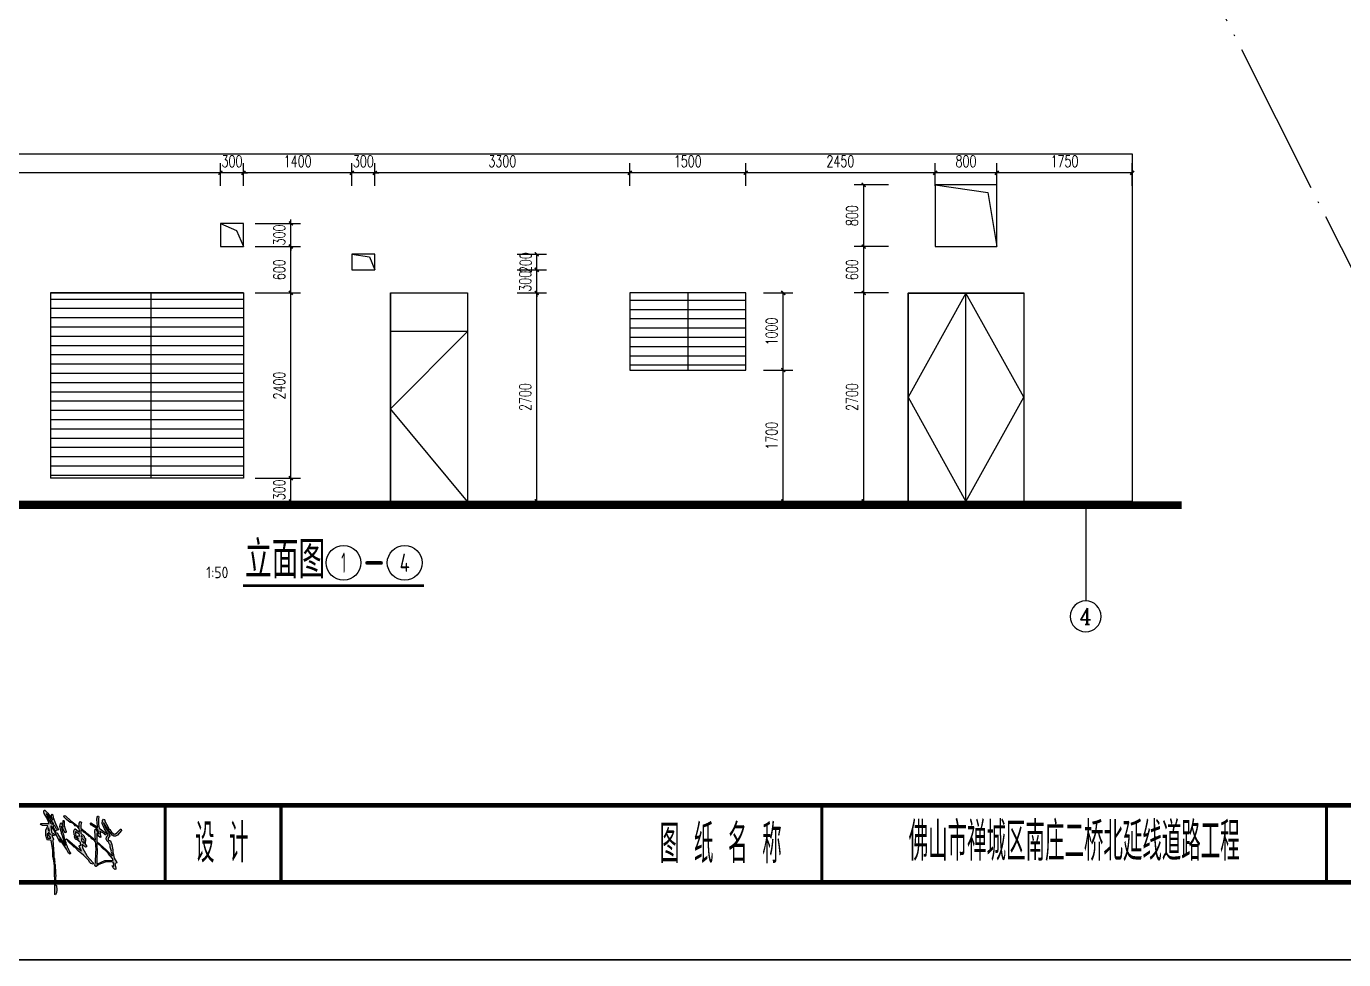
# Model space of a CAD drawing. Extents: x 45837 to 287007, y -98586 to 328021.
# Drawn here: x 247134 to 264184, y 294938 to 307026 of the extents above; entities that cross this region are included whole.
import ezdxf
from ezdxf.enums import TextEntityAlignment as Align

# ---------------------------------------------------------------- set-up
doc = ezdxf.new("R2010")
doc.units = 0
doc.header["$LTSCALE"] = 1000
doc.header["$MEASUREMENT"] = 0
doc.linetypes.add('DOTE', pattern=[2.42, 2, -0.2, 0.02, -0.2])
for name, color, linetype in [('AXIS', 3, 'Continuous'), ('AXIS_TEXT', 7, 'Continuous'), ('DIM_SYMB', 3, 'Continuous'), ('HIDE_B', 7, 'Continuous'), ('PUB_DIM', 3, 'Continuous'), ('PUB_TEXT', 7, 'Continuous'), ('QQ', 8, 'Continuous'), ('WALL', 9, 'Continuous'), ('WINDOW', 4, 'Continuous'), ('图框', 7, 'Continuous'), ('ＦＨＤＩ', 4, 'Continuous')]:
    doc.layers.add(name, color=color, linetype=linetype)
doc.styles.add('_TCH_AXIS', font='COMPLEX', dxfattribs={"bigfont": 'GBCBIG'})
doc.styles.add('COMPLEX', font='COMPLEX')
doc.styles.add('DIM_FONT', font='SIMPLEX', dxfattribs={"width": 0.7, "bigfont": 'GBCBIG'})
doc.styles.get("Standard").update_dxf_attribs({"font": 'gbenor.shx', "bigfont": 'gbcbig.shx'})
doc.dimstyles.new('DIMN50', dxfattribs={"dimscale": 0.5, "dimtxt": 300, "dimasz": 100, "dimexe": 250, "dimexo": 300, "dimgap": 150, "dimtad": 1, "dimdec": 0, "dimzin": 0, "dimdsep": 46, "dimtxsty": 'DIM_FONT', "dimblk": 'ARCHTICK', "dimcen": 0.09, "dimclrt": 7, "dimazin": 2, "dimtfac": 1, "dimtdec": 0, "dimtix": 1, "dimtmove": 2, "dimatfit": 3, "dimldrblk": 'ARCHTICK', "dimfxl": 0, "dimtolj": 1, "dimtzin": 0, "dimarcsym": 0})

# ---------------------------------------------------------------- blocks, each defined once
blk = doc.blocks.new('chf')
at = {"linetype": 'Continuous'}
h = blk.add_hatch(color=4, dxfattribs=at)
h.paths.add_polyline_path([(283, 254), (289, 260), (293, 268), (292, 278), (288, 281), (286, 285), (288, 291), (301, 310), (310, 331), (309, 343), (305, 349), (301, 347), (298, 338), (292, 329), (282, 309), (279, 307), (272, 296), (261, 288), (256, 289), (250, 293), (236, 309), (233, 308), (232, 303), (248, 284), (256, 280), (263, 280), (269, 284), (286, 306), (304, 336), (298, 317), (284, 296), (279, 281), (286, 272), (286, 267), (284, 264), (276, 261), (271, 247), (267, 225), (267, 216), (265, 212), (261, 191), (250, 174), (252, 171), (258, 170), (255, 150), (255, 147), (258, 145), (265, 152), (270, 160), (266, 162), (264, 158), (262, 159), (264, 173), (276, 176), (298, 175), (323, 165), (334, 158), (336, 158), (340, 163), (337, 173), (337, 188), (335, 198), (336, 210), (334, 231), (336, 238), (336, 255), (341, 263), (351, 270), (356, 276), (363, 279), (377, 292), (384, 296), (387, 300), (396, 304), (396, 292), (383, 280), (383, 273), (379, 273), (377, 270), (378, 248), (373, 241), (373, 237), (377, 236), (391, 248), (390, 233), (371, 199), (346, 172), (346, 167), (355, 169), (361, 175), (364, 181), (385, 203), (406, 220), (420, 235), (423, 236), (449, 260), (452, 265), (450, 266), (411, 233), (394, 221), (403, 238), (401, 244), (396, 242), (398, 254), (401, 258), (403, 258), (414, 268), (416, 267), (419, 270), (419, 273), (422, 278), (421, 283), (423, 286), (424, 302), (421, 310), (419, 310), (402, 296), (401, 304), (403, 310), (410, 319), (419, 322), (425, 330), (435, 336), (439, 336), (454, 347), (465, 358), (464, 363), (463, 364), (458, 362), (436, 342), (403, 317), (403, 333), (398, 339), (394, 336), (396, 325), (396, 312), (380, 299), (376, 294), (373, 294), (359, 281), (337, 264), (340, 301), (338, 308), (335, 309), (323, 288), (326, 305), (331, 311), (353, 325), (359, 332), (356, 334), (334, 320), (332, 317), (327, 316), (329, 320), (331, 348), (330, 357), (327, 361), (325, 361), (323, 358), (325, 350), (325, 328), (322, 312), (297, 295), (294, 291), (294, 288), (296, 286), (299, 286), (301, 289), (319, 301), (317, 281), (315, 278), (315, 276), (318, 275), (326, 281), (329, 286), (329, 290), (332, 291), (331, 258), (292, 224), (270, 201), (268, 202), (269, 209), (273, 217), (272, 220), (278, 236), (278, 245), (282, 249)])
h.paths.add_polyline_path([(297, 223), (304, 227), (313, 235), (313, 237), (318, 243), (329, 251), (331, 250), (330, 213), (332, 197), (332, 167), (299, 181), (265, 181), (268, 190), (286, 210), (287, 213)], flags=16)
h.paths.add_polyline_path([(382, 251), (383, 264), (386, 268), (389, 269), (393, 269), (393, 261)], flags=16)
h.paths.add_polyline_path([(390, 277), (394, 281), (395, 281), (395, 279), (392, 276)], flags=16)
h.paths.add_polyline_path([(402, 280), (402, 287), (416, 298), (417, 298), (418, 296), (416, 278), (408, 269), (406, 269), (409, 275), (409, 280), (407, 282)], flags=16)
h.paths.add_polyline_path([(508, 291), (506, 291), (501, 285), (503, 282), (513, 285), (512, 279), (506, 270), (506, 266), (510, 264), (505, 209), (505, 193), (503, 188), (503, 180), (501, 176), (502, 171), (500, 166), (499, 129), (497, 121), (499, 112), (497, 93), (498, 83), (495, 80), (493, 63), (494, 51), (499, 43), (501, 44), (501, 98), (503, 132), (503, 159), (505, 180), (509, 199), (510, 223), (516, 262), (525, 265), (530, 264), (534, 270), (537, 283), (537, 305), (530, 322), (551, 324), (559, 328), (556, 332), (524, 332), (533, 354), (544, 372), (546, 379), (544, 385), (542, 386), (530, 373), (511, 345), (510, 347), (513, 352), (513, 356), (515, 358), (516, 363), (512, 369), (509, 366), (508, 356), (499, 332), (486, 306), (490, 304), (495, 309), (503, 325), (506, 321), (510, 321), (498, 297), (494, 292), (493, 294), (490, 292), (487, 283), (477, 269), (479, 267), (483, 271), (477, 258), (478, 255), (481, 257), (504, 302), (507, 305), (515, 321), (517, 321), (515, 297)])
h.paths.add_polyline_path([(520, 290), (526, 295), (527, 296), (527, 293), (519, 286)], flags=16)
h.paths.add_polyline_path([(523, 301), (526, 313), (527, 314), (530, 307), (526, 302)], flags=16)
h.paths.add_polyline_path([(530, 289), (532, 289), (531, 275), (528, 272), (517, 272), (521, 279), (526, 283)], flags=16)
h.paths.add_polyline_path([(507, 328), (507, 332), (517, 345), (524, 359), (535, 371), (536, 372), (524, 343), (518, 333), (514, 330)], flags=16)
h.paths.add_polyline_path([(467, 317), (469, 325), (468, 343), (466, 344), (464, 342), (464, 323), (459, 310), (456, 299), (456, 296), (458, 294), (464, 300), (471, 315), (475, 320), (472, 302), (465, 282), (463, 269), (457, 256), (457, 251), (451, 240), (451, 236), (448, 233), (442, 217), (438, 211), (439, 207), (446, 212), (454, 228), (478, 264), (477, 268), (458, 243), (459, 250), (465, 263), (470, 282), (474, 290), (474, 295), (476, 298), (481, 321), (479, 331), (476, 334), (474, 334), (469, 319)])
h.paths.add_polyline_path([(499, 304), (498, 305), (496, 303), (497, 301)], flags=17)
h.paths.add_polyline_path([(457, 269), (455, 270), (452, 266), (454, 265)], flags=17)
at = {"color": 4, "linetype": 'Continuous', "elevation": 15644317}
for points in [[(544, 385), (542, 386), (530, 373), (511, 345), (510, 347), (513, 352), (513, 356), (515, 358), (516, 363), (512, 369), (509, 366), (508, 356), (499, 332), (486, 306), (490, 304), (495, 309), (503, 325), (506, 321), (510, 321), (498, 297), (494, 292), (493, 294), (490, 292), (487, 283), (477, 269), (479, 267), (483, 271), (477, 258), (478, 255), (481, 257), (504, 302), (507, 305), (515, 321), (517, 321), (515, 297), (508, 291), (506, 291), (501, 285), (503, 282), (513, 285), (512, 279), (506, 270), (506, 266), (510, 264), (505, 209), (505, 193), (503, 188), (503, 180), (501, 176), (502, 171), (500, 166), (499, 129), (497, 121), (499, 112), (497, 93), (498, 83), (495, 80), (493, 63), (494, 51), (499, 43), (501, 44), (501, 98), (503, 132), (503, 159), (505, 180), (509, 199), (510, 223), (516, 262), (525, 265), (530, 264), (534, 270), (537, 283), (537, 305), (530, 322), (551, 324), (559, 328), (556, 332), (524, 332), (533, 354), (544, 372), (546, 379), (544, 385)], [(464, 363), (463, 364), (458, 362), (436, 342), (403, 317), (403, 333), (398, 339), (394, 336), (396, 325), (396, 312), (380, 299), (376, 294), (373, 294), (359, 281), (337, 264), (340, 301), (338, 308), (335, 309), (323, 288), (326, 305), (331, 311), (353, 325), (359, 332), (356, 334), (334, 320), (332, 317), (327, 316), (329, 320), (331, 348), (330, 357), (327, 361), (325, 361), (323, 358), (325, 350), (325, 328), (322, 312), (297, 295), (294, 291), (294, 288), (296, 286), (299, 286), (301, 289), (319, 301), (317, 281), (315, 278), (315, 276), (318, 275), (326, 281), (329, 286), (329, 290), (332, 291), (331, 258), (292, 224), (270, 201), (268, 202), (269, 209), (273, 217), (272, 220), (278, 236), (278, 245), (282, 249), (283, 254), (289, 260), (293, 268), (292, 278), (288, 281), (286, 285), (288, 291), (301, 310), (310, 331), (309, 343), (305, 349), (301, 347), (298, 338), (292, 329), (282, 309), (279, 307), (272, 296), (261, 288), (256, 289), (250, 293), (236, 309), (233, 308), (232, 303), (248, 284), (256, 280), (263, 280), (269, 284), (286, 306), (304, 336), (298, 317), (284, 296), (279, 281), (286, 272), (286, 267), (284, 264), (276, 261), (271, 247), (267, 225), (267, 216), (265, 212), (261, 191), (250, 174), (252, 171), (258, 170), (255, 150), (255, 147), (258, 145), (265, 152), (270, 160), (266, 162), (264, 158), (262, 159), (264, 173), (276, 176), (298, 175), (323, 165), (334, 158), (336, 158), (340, 163), (337, 173), (337, 188), (335, 198), (336, 210), (334, 231), (336, 238), (336, 255), (341, 263), (351, 270), (356, 276), (363, 279), (377, 292), (384, 296), (387, 300), (396, 304), (396, 292), (383, 280), (383, 273), (379, 273), (377, 270), (378, 248), (373, 241), (373, 237), (377, 236), (391, 248), (390, 233), (371, 199), (346, 172), (346, 167), (355, 169), (361, 175), (364, 181), (385, 203), (406, 220), (420, 235), (423, 236), (449, 260), (452, 265), (450, 266), (411, 233), (394, 221), (403, 238), (401, 244), (396, 242), (398, 254), (401, 258), (403, 258), (414, 268), (416, 267), (419, 270), (419, 273), (422, 278), (421, 283), (423, 286), (424, 302), (421, 310), (419, 310), (402, 296), (401, 304), (403, 310), (410, 319), (419, 322), (425, 330), (435, 336), (439, 336), (454, 347), (465, 358), (464, 363)], [(468, 343), (466, 344), (464, 342), (464, 323), (459, 310), (456, 299), (456, 296), (458, 294), (464, 300), (471, 315), (475, 320), (472, 302), (465, 282), (463, 269), (457, 256), (457, 251), (451, 240), (451, 236), (448, 233), (442, 217), (438, 211), (439, 207), (446, 212), (454, 228), (478, 264), (477, 268), (458, 243), (459, 250), (465, 263), (470, 282), (474, 290), (474, 295), (476, 298), (481, 321), (479, 331), (476, 334), (474, 334), (469, 319), (467, 317), (469, 325), (468, 343)], [(535, 371), (536, 372), (524, 343), (518, 333), (514, 330), (507, 328), (507, 332), (517, 345), (524, 359), (535, 371)], [(389, 269), (393, 269), (393, 261), (382, 251), (383, 264), (386, 268), (389, 269)], [(394, 281), (395, 281), (395, 279), (392, 276), (390, 277), (394, 281)], [(416, 298), (417, 298), (418, 296), (416, 278), (408, 269), (406, 269), (409, 275), (409, 280), (407, 282), (402, 280), (402, 287), (416, 298)], [(457, 269), (455, 270), (452, 266), (454, 265), (457, 269)], [(499, 304), (498, 305), (496, 303), (497, 301), (499, 304)], [(530, 289), (532, 289), (531, 275), (528, 272), (517, 272), (521, 279), (526, 283), (530, 289)], [(526, 295), (527, 296), (527, 293), (519, 286), (520, 290), (526, 295)], [(526, 313), (527, 314), (530, 307), (526, 302), (523, 301), (526, 313)], [(329, 251), (331, 250), (330, 213), (332, 197), (332, 167), (299, 181), (265, 181), (268, 190), (286, 210), (287, 213), (297, 223), (304, 227), (313, 235), (313, 237), (318, 243), (329, 251)]]:
    blk.add_lwpolyline(points, dxfattribs=at)
blk = doc.blocks.new('_ArchTick')
at = {"color": 0, "linetype": 'ByBlock', "const_width": 0.4}
blk.add_lwpolyline([(-0.5, -0.5), (0.5, 0.5)], dxfattribs=at)
blk = doc.blocks.new('*D108')
at = {"layer": 'Defpoints', "color": 0}
for p in [(191914, -28995), (191914, -29315), (193664, -29315)]:
    blk.add_point(p, dxfattribs=at)
at = {"layer": 'PUB_DIM', "color": 0, "lineweight": -2}
for p, q in [((191914, -29165), (191914, -28870)), ((193664, -29165), (193664, -28870)), ((193664, -28995), (191914, -28995))]:
    blk.add_line(p, q, dxfattribs=at)
at = {"layer": 'PUB_DIM', "color": 0, "lineweight": -2, "xscale": 50, "yscale": 50, "zscale": 50, "rotation": 180}
blk.add_blockref('_ArchTick', (191914, -28995), dxfattribs=at)
at = {"layer": 'PUB_DIM', "color": 0, "lineweight": -2, "xscale": 50, "yscale": 50, "zscale": 50}
blk.add_blockref('_ArchTick', (193664, -28995), dxfattribs=at)
at = {"layer": 'PUB_DIM', "color": 7, "insert": (192789, -28845), "char_height": 150, "attachment_point": 5, "style": 'DIM_FONT'}
blk.add_mtext('\\A1;1750', dxfattribs=at)
blk = doc.blocks.new('*D109')
at = {"layer": 'Defpoints', "color": 0}
for p in [(191114, -28995), (191114, -29315), (191914, -29315)]:
    blk.add_point(p, dxfattribs=at)
at = {"layer": 'PUB_DIM', "color": 0, "lineweight": -2}
for p, q in [((191114, -29165), (191114, -28870)), ((191914, -29165), (191914, -28870)), ((191914, -28995), (191114, -28995))]:
    blk.add_line(p, q, dxfattribs=at)
at = {"layer": 'PUB_DIM', "color": 0, "lineweight": -2, "xscale": 50, "yscale": 50, "zscale": 50, "rotation": 180}
blk.add_blockref('_ArchTick', (191114, -28995), dxfattribs=at)
at = {"layer": 'PUB_DIM', "color": 0, "lineweight": -2, "xscale": 50, "yscale": 50, "zscale": 50}
blk.add_blockref('_ArchTick', (191914, -28995), dxfattribs=at)
at = {"layer": 'PUB_DIM', "color": 7, "insert": (191514, -28845), "char_height": 150, "attachment_point": 5, "style": 'DIM_FONT'}
blk.add_mtext('\\A1;800', dxfattribs=at)
blk = doc.blocks.new('*D110')
at = {"layer": 'Defpoints', "color": 0}
for p in [(188663, -28995), (188663, -29315), (191114, -29315)]:
    blk.add_point(p, dxfattribs=at)
at = {"layer": 'PUB_DIM', "color": 0, "lineweight": -2}
for p, q in [((188663, -29165), (188663, -28870)), ((191114, -29165), (191114, -28870)), ((191114, -28995), (188663, -28995))]:
    blk.add_line(p, q, dxfattribs=at)
at = {"layer": 'PUB_DIM', "color": 0, "lineweight": -2, "xscale": 50, "yscale": 50, "zscale": 50, "rotation": 180}
blk.add_blockref('_ArchTick', (188663, -28995), dxfattribs=at)
at = {"layer": 'PUB_DIM', "color": 0, "lineweight": -2, "xscale": 50, "yscale": 50, "zscale": 50}
blk.add_blockref('_ArchTick', (191114, -28995), dxfattribs=at)
at = {"layer": 'PUB_DIM', "color": 7, "insert": (189888, -28845), "char_height": 150, "attachment_point": 5, "style": 'DIM_FONT'}
blk.add_mtext('\\A1;2450', dxfattribs=at)
blk = doc.blocks.new('*D111')
at = {"layer": 'Defpoints', "color": 0}
for p in [(187163, -28995), (187163, -29315), (188663, -29315)]:
    blk.add_point(p, dxfattribs=at)
at = {"layer": 'PUB_DIM', "color": 0, "lineweight": -2}
for p, q in [((187163, -29165), (187163, -28870)), ((188663, -29165), (188663, -28870)), ((188663, -28995), (187163, -28995))]:
    blk.add_line(p, q, dxfattribs=at)
at = {"layer": 'PUB_DIM', "color": 0, "lineweight": -2, "xscale": 50, "yscale": 50, "zscale": 50, "rotation": 180}
blk.add_blockref('_ArchTick', (187163, -28995), dxfattribs=at)
at = {"layer": 'PUB_DIM', "color": 0, "lineweight": -2, "xscale": 50, "yscale": 50, "zscale": 50}
blk.add_blockref('_ArchTick', (188663, -28995), dxfattribs=at)
at = {"layer": 'PUB_DIM', "color": 7, "insert": (187913, -28845), "char_height": 150, "attachment_point": 5, "style": 'DIM_FONT'}
blk.add_mtext('\\A1;1500', dxfattribs=at)
blk = doc.blocks.new('*D112')
at = {"layer": 'Defpoints', "color": 0}
for p in [(183864, -28995), (183864, -29315), (187163, -29315)]:
    blk.add_point(p, dxfattribs=at)
at = {"layer": 'PUB_DIM', "color": 0, "lineweight": -2}
for p, q in [((183864, -29165), (183864, -28870)), ((187163, -29165), (187163, -28870)), ((187163, -28995), (183864, -28995))]:
    blk.add_line(p, q, dxfattribs=at)
at = {"layer": 'PUB_DIM', "color": 0, "lineweight": -2, "xscale": 50, "yscale": 50, "zscale": 50, "rotation": 180}
blk.add_blockref('_ArchTick', (183864, -28995), dxfattribs=at)
at = {"layer": 'PUB_DIM', "color": 0, "lineweight": -2, "xscale": 50, "yscale": 50, "zscale": 50}
blk.add_blockref('_ArchTick', (187163, -28995), dxfattribs=at)
at = {"layer": 'PUB_DIM', "color": 7, "insert": (185513, -28845), "char_height": 150, "attachment_point": 5, "style": 'DIM_FONT'}
blk.add_mtext('\\A1;3300', dxfattribs=at)
blk = doc.blocks.new('*D113')
at = {"layer": 'Defpoints', "color": 0}
for p in [(183564, -28995), (183564, -29315), (183864, -29315)]:
    blk.add_point(p, dxfattribs=at)
at = {"layer": 'PUB_DIM', "color": 0, "lineweight": -2}
for p, q in [((183564, -29165), (183564, -28870)), ((183864, -29165), (183864, -28870)), ((183564, -28995), (183514, -28995)), ((183864, -28995), (183564, -28995)), ((183864, -28995), (183914, -28995))]:
    blk.add_line(p, q, dxfattribs=at)
at = {"layer": 'PUB_DIM', "color": 0, "lineweight": -2, "xscale": 50, "yscale": 50, "zscale": 50}
blk.add_blockref('_ArchTick', (183564, -28995), dxfattribs=at)
at = {"layer": 'PUB_DIM', "color": 0, "lineweight": -2, "xscale": 50, "yscale": 50, "zscale": 50, "rotation": 180}
blk.add_blockref('_ArchTick', (183864, -28995), dxfattribs=at)
at = {"layer": 'PUB_DIM', "color": 7, "insert": (183714, -28845), "char_height": 150, "attachment_point": 5, "style": 'DIM_FONT'}
blk.add_mtext('\\A1;300', dxfattribs=at)
blk = doc.blocks.new('*D114')
at = {"layer": 'Defpoints', "color": 0}
for p in [(182164, -28995), (182164, -29315), (183564, -29315)]:
    blk.add_point(p, dxfattribs=at)
at = {"layer": 'PUB_DIM', "color": 0, "lineweight": -2}
for p, q in [((182164, -29165), (182164, -28870)), ((183564, -29165), (183564, -28870)), ((183564, -28995), (182164, -28995))]:
    blk.add_line(p, q, dxfattribs=at)
at = {"layer": 'PUB_DIM', "color": 0, "lineweight": -2, "xscale": 50, "yscale": 50, "zscale": 50, "rotation": 180}
blk.add_blockref('_ArchTick', (182164, -28995), dxfattribs=at)
at = {"layer": 'PUB_DIM', "color": 0, "lineweight": -2, "xscale": 50, "yscale": 50, "zscale": 50}
blk.add_blockref('_ArchTick', (183564, -28995), dxfattribs=at)
at = {"layer": 'PUB_DIM', "color": 7, "insert": (182864, -28845), "char_height": 150, "attachment_point": 5, "style": 'DIM_FONT'}
blk.add_mtext('\\A1;1400', dxfattribs=at)
blk = doc.blocks.new('*D115')
at = {"layer": 'Defpoints', "color": 0}
for p in [(181864, -28995), (181864, -29315), (182164, -29315)]:
    blk.add_point(p, dxfattribs=at)
at = {"layer": 'PUB_DIM', "color": 0, "lineweight": -2}
for p, q in [((181864, -29165), (181864, -28870)), ((182164, -29165), (182164, -28870)), ((181864, -28995), (181814, -28995)), ((182164, -28995), (181864, -28995)), ((182164, -28995), (182214, -28995))]:
    blk.add_line(p, q, dxfattribs=at)
at = {"layer": 'PUB_DIM', "color": 0, "lineweight": -2, "xscale": 50, "yscale": 50, "zscale": 50}
blk.add_blockref('_ArchTick', (181864, -28995), dxfattribs=at)
at = {"layer": 'PUB_DIM', "color": 0, "lineweight": -2, "xscale": 50, "yscale": 50, "zscale": 50, "rotation": 180}
blk.add_blockref('_ArchTick', (182164, -28995), dxfattribs=at)
at = {"layer": 'PUB_DIM', "color": 7, "insert": (182014, -28845), "char_height": 150, "attachment_point": 5, "style": 'DIM_FONT'}
blk.add_mtext('\\A1;300', dxfattribs=at)
blk = doc.blocks.new('*D116')
at = {"layer": 'Defpoints', "color": 0}
for p in [(175664, -28995), (175664, -29315), (181864, -29315)]:
    blk.add_point(p, dxfattribs=at)
at = {"layer": 'PUB_DIM', "color": 0, "lineweight": -2}
for p, q in [((175664, -29165), (175664, -28870)), ((181864, -29165), (181864, -28870)), ((181864, -28995), (175664, -28995))]:
    blk.add_line(p, q, dxfattribs=at)
at = {"layer": 'PUB_DIM', "color": 0, "lineweight": -2, "xscale": 50, "yscale": 50, "zscale": 50, "rotation": 180}
blk.add_blockref('_ArchTick', (175664, -28995), dxfattribs=at)
at = {"layer": 'PUB_DIM', "color": 0, "lineweight": -2, "xscale": 50, "yscale": 50, "zscale": 50}
blk.add_blockref('_ArchTick', (181864, -28995), dxfattribs=at)
at = {"layer": 'PUB_DIM', "color": 7, "insert": (178764, -28845), "char_height": 150, "attachment_point": 5, "style": 'DIM_FONT'}
blk.add_mtext('\\A1;6200', dxfattribs=at)
blk = doc.blocks.new('*D118')
at = {"layer": 'Defpoints', "color": 0}
for p in [(188745, -30550), (189149, -30550), (188745, -31550)]:
    blk.add_point(p, dxfattribs=at)
at = {"layer": 'PUB_DIM', "color": 0, "lineweight": -2}
for p, q in [((188895, -30550), (189274, -30550)), ((189149, -31550), (189149, -30550)), ((188895, -31550), (189274, -31550))]:
    blk.add_line(p, q, dxfattribs=at)
at = {"layer": 'PUB_DIM', "color": 0, "lineweight": -2, "xscale": 50, "yscale": 50, "zscale": 50}
for p, rotation in [((189149, -30550), 90), ((189149, -31550), 270)]:
    blk.add_blockref('_ArchTick', p, dxfattribs=dict(at, rotation=rotation))
at = {"layer": 'PUB_DIM', "color": 7, "insert": (188999, -31050), "char_height": 150, "attachment_point": 5, "rotation": 90, "style": 'DIM_FONT'}
blk.add_mtext('\\A1;1000', dxfattribs=at)
blk = doc.blocks.new('*D119')
at = {"layer": 'Defpoints', "color": 0}
for p in [(188745, -31550), (189149, -31550), (188745, -33250)]:
    blk.add_point(p, dxfattribs=at)
at = {"layer": 'PUB_DIM', "color": 0, "lineweight": -2}
for p, q in [((188895, -31550), (189274, -31550)), ((189149, -33250), (189149, -31550)), ((188895, -33250), (189274, -33250))]:
    blk.add_line(p, q, dxfattribs=at)
at = {"layer": 'PUB_DIM', "color": 0, "lineweight": -2, "xscale": 50, "yscale": 50, "zscale": 50}
for p, rotation in [((189149, -31550), 90), ((189149, -33250), 270)]:
    blk.add_blockref('_ArchTick', p, dxfattribs=dict(at, rotation=rotation))
at = {"layer": 'PUB_DIM', "color": 7, "insert": (188999, -32400), "char_height": 150, "attachment_point": 5, "rotation": 90, "style": 'DIM_FONT'}
blk.add_mtext('\\A1;1700', dxfattribs=at)
blk = doc.blocks.new('*D120')
at = {"layer": 'Defpoints', "color": 0}
for p in [(190190, -29150), (190663, -29150), (190663, -29950)]:
    blk.add_point(p, dxfattribs=at)
at = {"layer": 'PUB_DIM', "color": 0, "lineweight": -2}
for p, q in [((190513, -29150), (190065, -29150)), ((190190, -29950), (190190, -29150)), ((190513, -29950), (190065, -29950))]:
    blk.add_line(p, q, dxfattribs=at)
at = {"layer": 'PUB_DIM', "color": 0, "lineweight": -2, "xscale": 50, "yscale": 50, "zscale": 50}
for p, rotation in [((190190, -29150), 90), ((190190, -29950), 270)]:
    blk.add_blockref('_ArchTick', p, dxfattribs=dict(at, rotation=rotation))
at = {"layer": 'PUB_DIM', "color": 7, "insert": (190040, -29550), "char_height": 150, "attachment_point": 5, "rotation": 90, "style": 'DIM_FONT'}
blk.add_mtext('\\A1;800', dxfattribs=at)
blk = doc.blocks.new('*D121')
at = {"layer": 'Defpoints', "color": 0}
for p in [(190190, -29950), (190663, -29950), (190663, -30550)]:
    blk.add_point(p, dxfattribs=at)
at = {"layer": 'PUB_DIM', "color": 0, "lineweight": -2}
for p, q in [((190513, -29950), (190065, -29950)), ((190190, -30550), (190190, -29950)), ((190513, -30550), (190065, -30550))]:
    blk.add_line(p, q, dxfattribs=at)
at = {"layer": 'PUB_DIM', "color": 0, "lineweight": -2, "xscale": 50, "yscale": 50, "zscale": 50}
for p, rotation in [((190190, -29950), 90), ((190190, -30550), 270)]:
    blk.add_blockref('_ArchTick', p, dxfattribs=dict(at, rotation=rotation))
at = {"layer": 'PUB_DIM', "color": 7, "insert": (190040, -30250), "char_height": 150, "attachment_point": 5, "rotation": 90, "style": 'DIM_FONT'}
blk.add_mtext('\\A1;600', dxfattribs=at)
blk = doc.blocks.new('*D122')
at = {"layer": 'Defpoints', "color": 0}
for p in [(190190, -30550), (190663, -30550), (190663, -33250)]:
    blk.add_point(p, dxfattribs=at)
at = {"layer": 'PUB_DIM', "color": 0, "lineweight": -2}
for p, q in [((190513, -30550), (190065, -30550)), ((190190, -33250), (190190, -30550)), ((190513, -33250), (190065, -33250))]:
    blk.add_line(p, q, dxfattribs=at)
at = {"layer": 'PUB_DIM', "color": 0, "lineweight": -2, "xscale": 50, "yscale": 50, "zscale": 50}
for p, rotation in [((190190, -30550), 90), ((190190, -33250), 270)]:
    blk.add_blockref('_ArchTick', p, dxfattribs=dict(at, rotation=rotation))
at = {"layer": 'PUB_DIM', "color": 7, "insert": (190040, -31900), "char_height": 150, "attachment_point": 5, "rotation": 90, "style": 'DIM_FONT'}
blk.add_mtext('\\A1;2700', dxfattribs=at)
blk = doc.blocks.new('*D128')
at = {"layer": 'Defpoints', "color": 0}
for p in [(185555, -30050), (185959, -30050), (185555, -30250)]:
    blk.add_point(p, dxfattribs=at)
at = {"layer": 'PUB_DIM', "color": 0, "lineweight": -2}
for p, q in [((185705, -30050), (186084, -30050)), ((185959, -30250), (185959, -30050)), ((185705, -30250), (186084, -30250))]:
    blk.add_line(p, q, dxfattribs=at)
at = {"layer": 'PUB_DIM', "color": 0, "lineweight": -2, "xscale": 50, "yscale": 50, "zscale": 50}
for p, rotation in [((185959, -30050), 90), ((185959, -30250), 270)]:
    blk.add_blockref('_ArchTick', p, dxfattribs=dict(at, rotation=rotation))
at = {"layer": 'PUB_DIM', "color": 7, "insert": (185815, -30159), "char_height": 150, "attachment_point": 5, "rotation": 90, "style": 'DIM_FONT'}
blk.add_mtext('\\A1;200', dxfattribs=at)
blk = doc.blocks.new('*D129')
at = {"layer": 'Defpoints', "color": 0}
for p in [(185555, -30250), (185959, -30250), (185555, -30550)]:
    blk.add_point(p, dxfattribs=at)
at = {"layer": 'PUB_DIM', "color": 0, "lineweight": -2}
for p, q in [((185705, -30250), (186084, -30250)), ((185959, -30250), (185959, -30200)), ((185959, -30550), (185959, -30250)), ((185705, -30550), (186084, -30550)), ((185959, -30550), (185959, -30600))]:
    blk.add_line(p, q, dxfattribs=at)
at = {"layer": 'PUB_DIM', "color": 0, "lineweight": -2, "xscale": 50, "yscale": 50, "zscale": 50}
for p, rotation in [((185959, -30250), 270), ((185959, -30550), 90)]:
    blk.add_blockref('_ArchTick', p, dxfattribs=dict(at, rotation=rotation))
at = {"layer": 'PUB_DIM', "color": 7, "insert": (185809, -30400), "char_height": 150, "attachment_point": 5, "rotation": 90, "style": 'DIM_FONT'}
blk.add_mtext('\\A1;300', dxfattribs=at)
blk = doc.blocks.new('*D130')
at = {"layer": 'Defpoints', "color": 0}
for p in [(185555, -30550), (185959, -30550), (185555, -33250)]:
    blk.add_point(p, dxfattribs=at)
at = {"layer": 'PUB_DIM', "color": 0, "lineweight": -2}
for p, q in [((185705, -30550), (186084, -30550)), ((185959, -33250), (185959, -30550)), ((185705, -33250), (186084, -33250))]:
    blk.add_line(p, q, dxfattribs=at)
at = {"layer": 'PUB_DIM', "color": 0, "lineweight": -2, "xscale": 50, "yscale": 50, "zscale": 50}
for p, rotation in [((185959, -30550), 90), ((185959, -33250), 270)]:
    blk.add_blockref('_ArchTick', p, dxfattribs=dict(at, rotation=rotation))
at = {"layer": 'PUB_DIM', "color": 7, "insert": (185809, -31900), "char_height": 150, "attachment_point": 5, "rotation": 90, "style": 'DIM_FONT'}
blk.add_mtext('\\A1;2700', dxfattribs=at)
blk = doc.blocks.new('*D131')
at = {"layer": 'Defpoints', "color": 0}
for p in [(182164, -29650), (182776, -29650), (182164, -29950)]:
    blk.add_point(p, dxfattribs=at)
at = {"layer": 'PUB_DIM', "color": 0, "lineweight": -2}
for p, q in [((182314, -29650), (182901, -29650)), ((182776, -29650), (182776, -29600)), ((182776, -29950), (182776, -29650)), ((182314, -29950), (182901, -29950)), ((182776, -29950), (182776, -30000))]:
    blk.add_line(p, q, dxfattribs=at)
at = {"layer": 'PUB_DIM', "color": 0, "lineweight": -2, "xscale": 50, "yscale": 50, "zscale": 50}
for p, rotation in [((182776, -29650), 270), ((182776, -29950), 90)]:
    blk.add_blockref('_ArchTick', p, dxfattribs=dict(at, rotation=rotation))
at = {"layer": 'PUB_DIM', "color": 7, "insert": (182626, -29800), "char_height": 150, "attachment_point": 5, "rotation": 90, "style": 'DIM_FONT'}
blk.add_mtext('\\A1;300', dxfattribs=at)
blk = doc.blocks.new('*D132')
at = {"layer": 'Defpoints', "color": 0}
for p in [(182164, -29950), (182776, -29950), (182164, -30550)]:
    blk.add_point(p, dxfattribs=at)
at = {"layer": 'PUB_DIM', "color": 0, "lineweight": -2}
for p, q in [((182314, -29950), (182901, -29950)), ((182776, -30550), (182776, -29950)), ((182314, -30550), (182901, -30550))]:
    blk.add_line(p, q, dxfattribs=at)
at = {"layer": 'PUB_DIM', "color": 0, "lineweight": -2, "xscale": 50, "yscale": 50, "zscale": 50}
for p, rotation in [((182776, -29950), 90), ((182776, -30550), 270)]:
    blk.add_blockref('_ArchTick', p, dxfattribs=dict(at, rotation=rotation))
at = {"layer": 'PUB_DIM', "color": 7, "insert": (182626, -30250), "char_height": 150, "attachment_point": 5, "rotation": 90, "style": 'DIM_FONT'}
blk.add_mtext('\\A1;600', dxfattribs=at)
blk = doc.blocks.new('*D133')
at = {"layer": 'Defpoints', "color": 0}
for p in [(182164, -30550), (182776, -30550), (182164, -32950)]:
    blk.add_point(p, dxfattribs=at)
at = {"layer": 'PUB_DIM', "color": 0, "lineweight": -2}
for p, q in [((182314, -30550), (182901, -30550)), ((182776, -32950), (182776, -30550)), ((182314, -32950), (182901, -32950))]:
    blk.add_line(p, q, dxfattribs=at)
at = {"layer": 'PUB_DIM', "color": 0, "lineweight": -2, "xscale": 50, "yscale": 50, "zscale": 50}
for p, rotation in [((182776, -30550), 90), ((182776, -32950), 270)]:
    blk.add_blockref('_ArchTick', p, dxfattribs=dict(at, rotation=rotation))
at = {"layer": 'PUB_DIM', "color": 7, "insert": (182626, -31750), "char_height": 150, "attachment_point": 5, "rotation": 90, "style": 'DIM_FONT'}
blk.add_mtext('\\A1;2400', dxfattribs=at)
blk = doc.blocks.new('*D134')
at = {"layer": 'Defpoints', "color": 0}
for p in [(182164, -32950), (182776, -32950), (182164, -33250)]:
    blk.add_point(p, dxfattribs=at)
at = {"layer": 'PUB_DIM', "color": 0, "lineweight": -2}
for p, q in [((182776, -32950), (182776, -32900)), ((182314, -32950), (182901, -32950)), ((182776, -33250), (182776, -32950)), ((182314, -33250), (182901, -33250)), ((182776, -33250), (182776, -33300))]:
    blk.add_line(p, q, dxfattribs=at)
at = {"layer": 'PUB_DIM', "color": 0, "lineweight": -2, "xscale": 50, "yscale": 50, "zscale": 50}
for p, rotation in [((182776, -32950), 270), ((182776, -33250), 90)]:
    blk.add_blockref('_ArchTick', p, dxfattribs=dict(at, rotation=rotation))
at = {"layer": 'PUB_DIM', "color": 7, "insert": (182626, -33100), "char_height": 150, "attachment_point": 5, "rotation": 90, "style": 'DIM_FONT'}
blk.add_mtext('\\A1;300', dxfattribs=at)
blk = doc.blocks.new('_AXISO')
blk.add_circle((0, 0), 0.5)
at = {"layer": 'AXIS_TEXT', "style": 'COMPLEX', "width": 1.041667}
blk.add_attdef('A', text='', height=0.56, dxfattribs=at).set_placement((-0.25, -0.28), (0.25, -0.28), align=Align.FIT)
blk = doc.blocks.new('334')
h = blk.add_hatch()
h.set_pattern_fill('玻璃', color=256, scale=100, style=0)
h.set_pattern_definition([(180, (346628.37, 9613.87), (0, 120), [])])
h.paths.add_polyline_path([(180963.6, -30550.5), (182163.6, -30550.5), (182163.6, -32950), (180963.6, -32950)])
h.paths.add_polyline_path([(179663.6, -30550.5), (180963.6, -30550.5), (180963.6, -32950), (179663.6, -32950)])
h = blk.add_hatch()
h.set_pattern_fill('玻璃', color=256, scale=100, style=0)
h.set_pattern_definition([(180, (366891.87, 120), (0, 120), [])])
h.paths.add_polyline_path([(187913.1, -31550.5), (188663.1, -31550.5), (188663.1, -30550.5), (187913.1, -30550.5)])
h.paths.add_polyline_path([(187163.1, -31550.5), (187913.1, -31550.5), (187913.1, -30550.5), (187163.1, -30550.5)])
at = {"linetype": 'DOTE'}
blk.add_line((192901.7, -23076.3), (197502.9, -32216.7), dxfattribs=at)
for p, q in [((180963.6, -30548.7), (180963.6, -32950)), ((187913.1, -30550.5), (187913.1, -31550.5)), ((192263.5, -30551.5), (190763.5, -30551.5)), ((191513.5, -30551.5), (190763.5, -31899.9)), ((191513.5, -33250), (191513.5, -30551.5)), ((192263.5, -31899.9), (191513.5, -30551.5)), ((185063.5, -31050.5), (184063.7, -31050.5)), ((184063.7, -32050.5), (185063.5, -31050.5)), ((185063.5, -33250), (184063.7, -32050.5)), ((190763.5, -31899.9), (191513.5, -33250)), ((191513.5, -33250), (192263.5, -31899.9)), ((182163.6, -32950), (179663.6, -32950))]:
    blk.add_line(p, q)
for points in [[(173463.5, -28750), (193663.5, -28750), (193663.5, -33250), (173463.5, -33250)], [(191913.5, -29150), (191113.5, -29150), (191113.5, -29950), (191913.5, -29950)], [(182163.7, -29650), (181863.7, -29650), (181863.7, -29950), (182163.7, -29950)], [(183863.5, -30050), (183563.5, -30050), (183563.5, -30250), (183863.5, -30250)], [(184063.7, -30550.5), (185063.5, -30550.5), (185063.5, -33250), (184063.7, -33250)], [(188663.1, -30550.5), (187163.1, -30550.5), (187163.1, -31550.5), (188663.1, -31550.5)], [(190763.5, -30551.5), (192263.5, -30551.5), (192263.5, -33250), (190763.5, -33250)]]:
    blk.add_lwpolyline(points, close=True)
for points in [[(191113.5, -29150), (191795.7, -29249.3), (191913.5, -29950)], [(181863.7, -29650), (182073, -29741.9), (182163.7, -29950)], [(183563.5, -30050), (183792.1, -30083.7), (183863.5, -30250)]]:
    blk.add_lwpolyline(points)
at = {"const_width": 100}
blk.add_lwpolyline([(170340.8, -33300), (194304.7, -33300)], dxfattribs=at)
at = {"layer": 'AXIS'}
blk.add_line((193063.5, -33300), (193063.5, -34539.6), dxfattribs=at)
at = {"layer": 'DIM_SYMB', "const_width": 35}
blk.add_lwpolyline([(184499.3, -34340.5), (182155.5, -34340.5)], dxfattribs=at)
at = {"layer": 'HIDE_B', "flags": 128}
blk.add_lwpolyline([(203148.6, -37186.1), (203148.6, -37186.1), (203148.6, -37186.1), (203148.6, -10486.1), (203148.6, -10486.1), (203148.6, -10486.1), (165148.6, -10486.1), (165148.6, -10486.1), (165148.6, -10486.1), (165148.6, -10486.1), (165148.6, -10486.1), (165148.6, -10486.1), (165148.6, -37186.1), (165148.6, -37186.1), (203148.6, -37186.1)], close=True, dxfattribs=at)
at = {"layer": 'PUB_TEXT'}
for centre in [(183457.7, -34045.5), (184249.3, -34045.5)]:
    blk.add_circle(centre, 225, dxfattribs=at)
at = {"layer": 'QQ'}
for p, q in [((179663.6, -30548.7), (179663.6, -32950)), ((182163.6, -30548.7), (182163.6, -32950)), ((184063.7, -30548.7), (184063.7, -33250)), ((184063.7, -30550.5), (184063.7, -30550.5)), ((185063.5, -30548.7), (185063.5, -33250)), ((185063.5, -30550.5), (185063.5, -30550.5)), ((190763.5, -30549.7), (190763.5, -33250)), ((190763.5, -30551.5), (190763.5, -30551.5)), ((192263.5, -30549.7), (192263.5, -33250)), ((192263.5, -30551.5), (192263.5, -30551.5))]:
    blk.add_line(p, q, dxfattribs=at)
at = {"layer": 'WALL', "color": 0}
blk.add_line((206148.6, -39186.1), (164098.6, -39186.1), dxfattribs=at)
at = {"layer": 'WINDOW'}
for p, q in [((179663.6, -30550.5), (182163.6, -30550.5)), ((182163.6, -30550.5), (179663.6, -30550.5))]:
    blk.add_line(p, q, dxfattribs=at)
at = {"layer": '图框', "linetype": 'Continuous', "const_width": 60}
for points in [[(165148.6, -10486.1), (203148.6, -10486.1), (203148.6, -38186.1), (165148.6, -38186.1), (165148.6, -10486.1)], [(203148.6, -37186.1), (165148.6, -37186.1)]]:
    blk.add_lwpolyline(points, dxfattribs=at)
at = {"layer": '图框', "const_width": 40}
for points in [[(181148.6, -38186.1), (181148.6, -37186.1)], [(182648.6, -38186.1), (182648.6, -37186.1)], [(189648.6, -38186.1), (189648.6, -37186.1)], [(196179.7, -37186.1), (196179.7, -38186.1)]]:
    blk.add_lwpolyline(points, dxfattribs=at)
at = {"layer": '图框', "linetype": 'Continuous'}
for points in [[(206148.6, -39186.1), (164148.6, -39186.1)], [(164148.6, -39186.1), (206148.6, -39186.1)]]:
    blk.add_lwpolyline(points, dxfattribs=at)
at = {"layer": 'AXIS'}
ref = blk.add_blockref('_AXISO', (193063.5, -34739.6), dxfattribs=dict(at, xscale=-400, yscale=400, zscale=400))
ref.add_attrib('A', '4', dxfattribs={"layer": 'AXIS_TEXT', "height": 208.3, "style": '_TCH_AXIS'}).set_placement((192984.2, -34843.8), (193142.9, -34843.8), align=Align.FIT)
at = {"layer": 'ＦＨＤＩ', "xscale": -3.200000000011642, "yscale": 3.19999999999709, "zscale": 3.19999999999709}
blk.add_blockref('chf', (181325.1, -38482.9, -34417497.4), dxfattribs=at)
at = {"layer": 'PUB_TEXT'}
for s, height, p in [('立面图', 482.27, (182181.1, -34245.5)), ('1:50', 150, (181680.4, -34245.5)), ('-', 500, (183707.7, -34245.5))]:
    blk.add_text(s, height=height, dxfattribs=at).set_placement(p)
for s, height, width, p, p2 in [('1', 263.6, 0.761905, (183428.4, -34177.3), (183486.9, -34177.3)), ('4', 236, 1.025641, (184183.8, -34163.5), (184314.9, -34163.5))]:
    blk.add_text(s, height=height, dxfattribs=dict(at, width=width)).set_placement(p, p2, align=Align.FIT)
at = {"layer": '图框', "width": 0.7}
for s, p in [('设 计', (181882.3, -37676.6)), ('佛山市禅城区南庄二桥北延线道路工程', (192914.2, -37654.6))]:
    blk.add_text(s, height=500, dxfattribs=at).set_placement(p, align=Align.MIDDLE_CENTER)
for tag, p in [('变电所及发电机房平面图、立面图', (188340.2, -37686.1)), ('泵房平面图、立面图、1-1剖面图', (10864.5, -67386.1))]:
    blk.add_attdef(tag, text='', height=500, dxfattribs=at).set_placement(p, align=Align.MIDDLE_CENTER)
at = {"layer": 'PUB_DIM'}
for p1, p2, distance, picture, middle in [((181863.7, -29315.4), (175663.5, -29315.4), -320.7, '*D116', (178763.6, -28844.6)), ((182163.7, -29315.4), (181863.7, -29315.4), -320.7, '*D115', (182013.7, -28844.6)), ((183563.5, -29315.4), (182163.7, -29315.4), -320.7, '*D114', (182863.6, -28844.6)), ((183863.5, -29315.4), (183563.5, -29315.4), -320.7, '*D113', (183713.5, -28844.6)), ((187163.1, -29315.4), (183863.5, -29315.4), -320.7, '*D112', (185513.3, -28844.6)), ((188663.1, -29315.4), (187163.1, -29315.4), -320.7, '*D111', (187913.1, -28844.6)), ((191113.5, -29315.4), (188663.1, -29315.4), -320.7, '*D110', (189888.3, -28844.6)), ((191913.5, -29315.4), (191113.5, -29315.4), -320.7, '*D109', (191513.5, -28844.6)), ((193663.5, -29315.4), (191913.5, -29315.4), -320.7, '*D108', (192788.5, -28844.6)), ((190663.3, -29950), (190663.3, -29150), 473.2, '*D120', (190040.1, -29550)), ((182163.6, -29950), (182163.6, -29650), -612.8, '*D131', (182626.5, -29800)), ((182163.6093, -30550.4709), (182163.6093, -29950.0185), -612.8431, '*D132', (182626.4524, -30250.2447)), ((190663.3, -30549.7), (190663.3, -29950), 473.2, '*D121', (190040.1, -30249.9)), ((185554.6995, -30550.4709), (185554.6995, -30250.0185), -403.8972, '*D129', (185808.5967, -30400.2447)), ((182163.6093, -32950.0185), (182163.6093, -30550.4709), -612.8431, '*D133', (182626.4524, -31750.2447)), ((185554.6995, -33250.0185), (185554.6995, -30550.4709), -403.8972, '*D130', (185808.5967, -31900.2447)), ((188745.2, -31550.5), (188745.2, -30550.5), -403.9, '*D118', (188999.1, -31050.5)), ((190663.3, -33250), (190663.3, -30549.7), 473.2, '*D122', (190040.1, -31899.9)), ((188745.1993, -33250.0185), (188745.1993, -31550.4709), -403.8972, '*D119', (188999.0965, -32400.2447)), ((182163.6, -33250), (182163.6, -32950), -612.8, '*D134', (182626.5, -33100))]:
    dim = blk.add_aligned_dim(p1=p1, p2=p2, distance=distance, dimstyle='DIMN50', dxfattribs=at)
    dim.commit()
    dim.dimension.update_dxf_attribs({"geometry": picture, "text_midpoint": middle})
dim = blk.add_linear_dim(base=(185958.6, -30050), p1=(185554.7, -30250), p2=(185554.7, -30050), angle=90, dimstyle='DIMN50', dxfattribs=at)
dim.commit()
dim.dimension.update_dxf_attribs({"geometry": '*D128', "text_midpoint": (185815.2, -30159.4), "dimtype": 129})

msp = doc.modelspace()

# ---------------------------------------------------------------- block references
ref = msp.add_blockref('334', (67781.7, 334123.7))
ref.add_attrib('变电所及发电机房平面图、立面图', '图 纸 名 称', dxfattribs={"layer": '图框', "height": 500, "width": 0.7}).set_placement((256121.9, 296437.7), align=Align.MIDDLE_CENTER)

doc.saveas('drawing.dxf')
